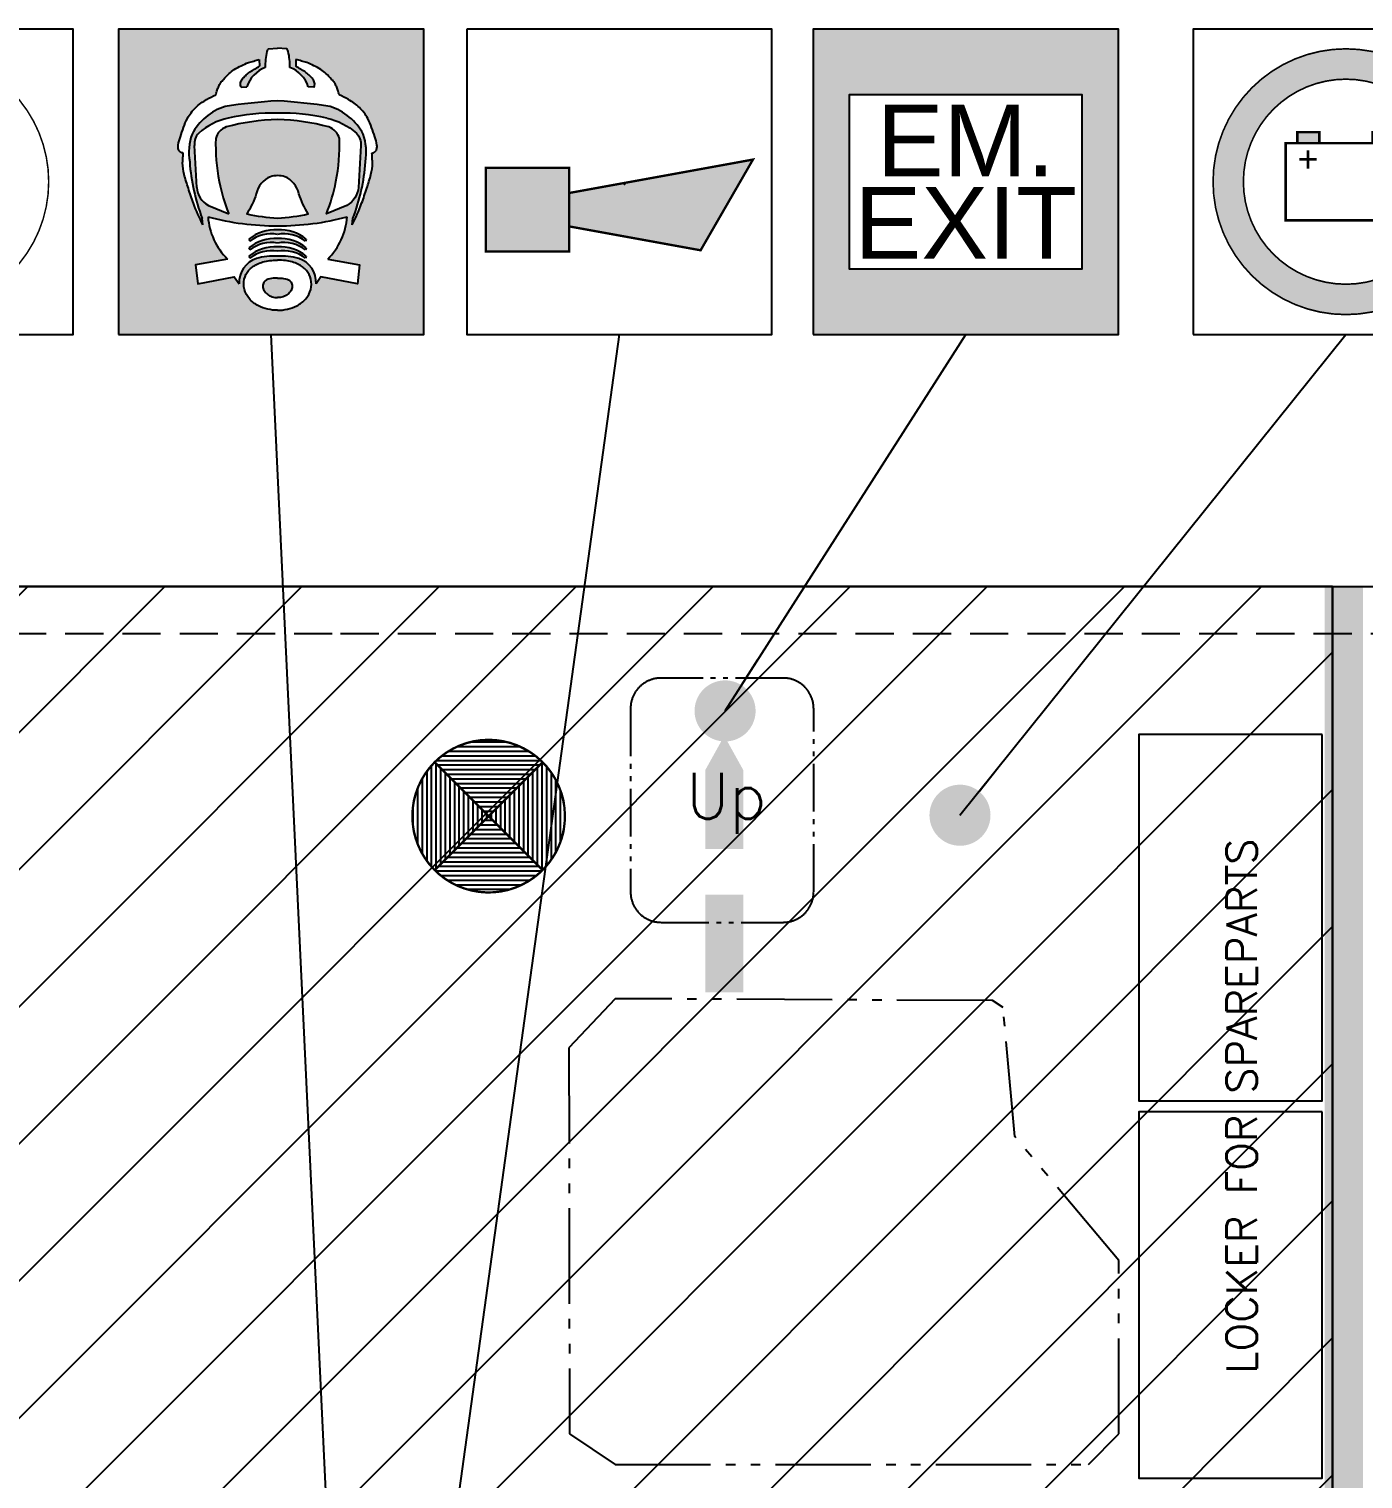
# Model space of a CAD drawing. Header units: millimetres. Extents: x 1084702 to 1166801, y 36632 to 124519.
# Drawn here: x 1105122 to 1109492, y 49710 to 54457 of the extents above; entities that cross this region are included whole.
import ezdxf
from ezdxf.enums import TextEntityAlignment as Align

# ---------------------------------------------------------------- set-up
doc = ezdxf.new("R2010")
doc.units = ezdxf.units.MM
doc.header["$LTSCALE"] = 250
doc.linetypes.add('DASHED', pattern=[0.75, 0.5, -0.25])
doc.linetypes.add('PHANTOM', pattern=[2.1, 1.25, -0.2, 0.125, -0.2, 0.125, -0.2])
doc.layers.get('0').update_dxf_attribs({"color": 255})
for name, color, linetype in [('%posline', 240, 'Continuous'), ('%symbol', 1, 'Continuous'), ('SAFECO1', 10, 'Continuous'), ('SAFECO2', 50, 'Continuous'), ('SAFECO3', 80, 'Continuous'), ('SAFECO7', 255, 'Continuous'), ('SAFETX1', 1, 'Continuous')]:
    doc.layers.add(name, color=color, linetype=linetype)
doc.styles.add('18', font='romans', dxfattribs={"height": 180})
doc.styles.add('ROMANS', font='ROMANS.shx', dxfattribs={"height": 100})
doc.styles.add('style1', font='arial.ttf')
doc.styles.add('SYMBOL TXT', font='arial.ttf')
doc.dimstyles.new('dott', dxfattribs={"dimscale": 100, "dimtxt": 150, "dimasz": 0.01, "dimexe": 0.5, "dimexo": 1, "dimgap": 1, "dimtad": 1, "dimdsep": 46, "dimtxsty": 'ROMANS', "dimcen": 1.5, "dimclrd": 1, "dimclre": 1, "dimclrt": 2, "dimazin": 2, "dimtfac": 1, "dimtmove": 2, "dimatfit": 3, "dimldrblk": 'DOT', "dimfxl": 1, "dimtvp": 100, "dimtolj": 1, "dimarcsym": 0})
pattern_1 = [(90, (-22923.3923578828, -82019.80435100227), (-18.09580407102386, 1.108011832145033e-15), [])]

# ---------------------------------------------------------------- blocks, each defined once
blk = doc.blocks.new('S.2.27_SYMB')
at = {"layer": 'SAFECO1'}
h = blk.add_hatch(color=256, dxfattribs=at)
h.dxf.hatch_style = 1
h.paths.add_polyline_path([(525.2601038526773, 686.9871417035029), (-196.9725389446685, 555.6721157403517), (-196.9725389446685, 424.3570897772006), (319.4230898909082, 330.4669754434581)])
h = blk.add_hatch(color=256, dxfattribs=at)
h.dxf.hatch_style = 1
h.paths.add_polyline_path([(-525.2601038525754, 325.87082030483), (-525.2601038525754, 654.1583852127224), (-196.9725389446685, 654.1583852127224), (-196.9725389446685, 325.87082030483)])
at = {"layer": 'SAFECO7'}
blk.add_lwpolyline([(-600.0000000000073, 1200.000000000015), (-600.0000000000073, 1.455191522836685e-11), (599.9999999999927, 1.455191522836685e-11), (599.9999999999927, 1200.000000000015)], close=True, dxfattribs=at)
at = {"layer": 'SAFECO7', "const_width": 9.141742424051298}
blk.add_lwpolyline([(-196.9725389446685, 555.6721157403517), (525.2601038526773, 686.9871417035029), (319.4230898909082, 330.4669754434581), (-196.9725389446685, 424.3570897772006)], dxfattribs=at)
blk.add_lwpolyline([(-525.2601038525754, 325.87082030483), (-525.2601038525754, 654.1583852127224), (-196.9725389446685, 654.1583852127224), (-196.9725389446685, 325.87082030483)], close=True, dxfattribs=at)
at = {"layer": 'SAFECO7'}
blk.add_point((20.13926648612687, 590.9166318389325), dxfattribs=at)
at = {"layer": 'SAFECO7', "style": 'ROMANS'}
blk.add_attdef('TYPE', (-545.7318388355852, 887.7457090240641), '', height=179.9999999999999, dxfattribs=at)
blk = doc.blocks.new('S.3.1_SYMB')
at = {"layer": 'SAFECO3'}
h = blk.add_hatch(color=256, dxfattribs=at)
h.dxf.hatch_style = 1
h.paths.add_polyline_path([(-600.0000000000036, 0), (599.9999999999964, 0), (599.9999999999964, 1200), (-600.0000000000036, 1200)])
h.paths.add_polyline_path([(-35.23423202276535, 258.2200529221154), (458.0450162953457, 258.2200529221154), (458.0450162953457, 617.6092195538804), (458.0450162953457, 941.7641541629418), (369.9594362385651, 941.7641541629418), (-3.274180926382542e-11, 941.7641541629418), (-369.9594362385869, 941.7641541629418), (-458.0450162954548, 941.7641541629418), (-458.0450162954548, 617.6092195538804), (-458.0450162954548, 258.2200529221154)], flags=16)
at = {"layer": 'SAFECO7'}
for p, q in [((599.9999999999964, 1200), (-600.0000000000036, 1200)), ((-600.0000000000036, 1200), (-600.0000000000036, 0)), ((599.9999999999964, 0), (599.9999999999964, 1200)), ((-369.9594362385869, 941.7641541629418), (-458.0450162954548, 941.7641541629418)), ((-458.0450162954548, 941.7641541629418), (-458.0450162954548, 617.6092195538804)), ((-3.274180926382542e-11, 941.7641541629418), (-369.9594362385869, 941.7641541629418)), ((369.9594362385651, 941.7641541629418), (-3.274180926382542e-11, 941.7641541629418)), ((458.0450162953457, 941.7641541629418), (369.9594362385651, 941.7641541629418)), ((458.0450162953457, 617.6092195538804), (458.0450162953457, 941.7641541629418)), ((-458.0450162954548, 617.6092195538804), (-458.0450162954548, 258.2200529221154)), ((458.0450162953457, 258.2200529221154), (458.0450162953457, 617.6092195538804)), ((-458.0450162954548, 258.2200529221154), (-35.23423202276535, 258.2200529221154)), ((-35.23423202276535, 258.2200529221154), (458.0450162953457, 258.2200529221154)), ((-600.0000000000036, 0), (599.9999999999964, 0)), ((-600.0000000000036, 0), (-600.0000000000036, 0))]:
    blk.add_line(p, q, dxfattribs=at)
for points in [[(-600.0000000000036, 0), (599.9999999999964, 0), (599.9999999999964, 1200), (-600.0000000000036, 1200)], [(-35.23423202276535, 258.2200529221154), (458.0450162953457, 258.2200529221154), (458.0450162953457, 617.6092195538804), (458.0450162953457, 941.7641541629418), (369.9594362385651, 941.7641541629418), (-3.274180926382542e-11, 941.7641541629418), (-369.9594362385869, 941.7641541629418), (-458.0450162954548, 941.7641541629418), (-458.0450162954548, 617.6092195538804), (-458.0450162954548, 258.2200529221154)]]:
    blk.add_lwpolyline(points, close=True, dxfattribs=at)
at = {"layer": 'SAFECO7', "style": 'style1'}
for s, p in [('EM.', (-3.637978807091713e-12, 762.0774673045089)), ('EXIT', (-3.637978807091713e-12, 437.9225326954474))]:
    blk.add_text(s, height=281.8738561817858, dxfattribs=at).set_placement(p, align=Align.MIDDLE)
blk = doc.blocks.new('A.2.42_SYMB')
at = {"layer": 'SAFECO1'}
h = blk.add_hatch(color=256, dxfattribs=at)
h.dxf.hatch_style = 1
edge = h.paths.add_edge_path()
edge.add_line((70.86721495629172, 499.5468185018253), (70.86721495629172, 990.9031812319299))
edge.add_line((70.86721495629172, 990.9031812319299), (-70.86721495623351, 990.9031812319299))
edge.add_line((-70.86721495623351, 990.9031812319299), (-70.86721495623351, 499.5468185018399))
edge.add_arc((0, 328.6185705125536), 185.0368290809765, 112.5190000806312, 270)
edge.add_arc((0, 328.6185705125681), 185.0368290809865, 270, 427.4809999193578)
at = {"layer": 'SAFECO7', "lineweight": -3}
blk.add_lwpolyline([(-600, 0), (600, 0), (600, 1200), (-600, 1200)], close=True, dxfattribs=at)
at = {"layer": 'SAFECO7', "const_width": 5.999999999999997}
blk.add_lwpolyline([(0, 1104, 0.9999999999999999), (0, 96, 0.9999999999999999), (0, 1104)], format="xyb", dxfattribs=at)
blk.add_lwpolyline([(70.86721495629172, 499.5468185018253), (70.86721495629172, 990.9031812319299), (-70.86721495623351, 990.9031812319299), (-70.86721495623351, 499.5468185018399, 0.8205400601405357), (0, 143.5817414315825, 0.8205400601405262)], format="xyb", close=True, dxfattribs=at)
blk = doc.blocks.new('A.3.2_SYMB')
at = {"layer": 'SAFECO3'}
blk.add_lwpolyline([(0, 0, 0, 359.9999999999998, 0), (-324, 0, 149.9999999999999, 149.9999999999999, 0), (-444, 0, 149.9999999999999, 149.9999999999999, 0)], format="xyseb", dxfattribs=at)
at = {"layer": 'SAFECO3', "const_width": 149.9999999999999}
blk.add_lwpolyline([(-624, 0), (-1008, 0)], dxfattribs=at)
blk = doc.blocks.new('_Dot')
at = {"color": 0, "linetype": 'ByBlock', "lineweight": -2}
blk.add_line((-0.5, 0), (-1, 0), dxfattribs=at)
at = {"color": 0, "linetype": 'ByBlock', "const_width": 0.5}
blk.add_lwpolyline([(-0.25, 0, 1), (0.25, 0, 1)], format="xyb", close=True, dxfattribs=at)
blk = doc.blocks.new('BL_1-deck_B4_2')
blk.add_line((91629.59218604572, 20883.83079411803), (91629.59218604572, 11283.83079411807))
at = {"flags": 128}
for points in [[(73629.59218604572, 20883.83079411806), (88379.59218604572, 20883.83079411806)], [(88379.59218604572, 20883.83079411806), (93379.59218604572, 20883.83079411806)]]:
    blk.add_lwpolyline(points, dxfattribs=at)
at = {"linetype": 'DASHED', "flags": 128}
for points in [[(82062.99120683514, 19608.83079411807, -0.01676020853596753), (82375.86025204568, 19810.22264011807, -0.011782), (82629.59218604572, 19953.76634111807, -0.005104), (82756.16542804579, 20019.83445611806, -0.003045), (82883.79726404569, 20083.83079411807, -0.005215999999999999), (83005.4769520458, 20142.34764011807, -0.016582), (83129.59218604572, 20195.50462211807, -0.014989), (83259.6244130457, 20241.72337211807, 0.004546), (83390.59218604572, 20285.21800111807, 0.004963), (83509.89394404565, 20327.37327411806, -0.009734), (83629.59218604572, 20368.38792311807, -0.023245), (83877.78261604568, 20435.51975911807, -0.007161), (84129.59218604572, 20487.44602811807, -0.003831), (84379.14492004563, 20533.21165311807, -0.006534999999999999), (84629.59218604572, 20573.79856711806, -0.006518), (84879.26601404569, 20607.59593111806, -0.003915999999999999), (85129.59218604572, 20636.17698511807, -0.003954999999999999), (85379.36269404565, 20660.71848911807, -0.002050748025428538), (85457.76071320858, 20667.47149091204, -0.01571008586088074), (87442.32281296316, 20729.84216638552), (88379.59218604572, 20729.84216638552)], [(88379.59218604572, 20729.84216638552), (92510.26699338143, 20729.84216638552, -0.008135280210174562), (93379.59218604572, 20712.53395907204)]]:
    blk.add_lwpolyline(points, format="xyb", dxfattribs=at)
at = {"linetype": 'PHANTOM', "ltscale": 0.5}
blk.add_lwpolyline([(89929.59218604572, 20483.83079411805, 0.414213562373061), (89829.59218604572, 20583.83079411805), (89429.59218604572, 20583.83079411811, 0.4142135623731329), (89329.59218604572, 20483.83079411811), (89329.59218604572, 19883.83079411805, 0.414213562373095), (89429.59218604572, 19783.83079411805), (89829.59218604572, 19783.83079411805, 0.4142135623730961), (89929.59218604572, 19883.83079411805)], format="xyb", close=True, dxfattribs=at)
for points in [[(91595.09434947942, 20399.2520759246), (90995.09434947942, 20399.2520759246), (90995.09434947942, 19199.2520759246), (91595.09434947942, 19199.2520759246), (91595.09434947942, 20399.2520759246)], [(91595.09434947942, 19163.53334384749), (90995.09434947942, 19163.53334384749), (90995.09434947942, 17963.53334384749), (91595.09434947942, 17963.53334384749), (91595.09434947942, 19163.53334384749)]]:
    blk.add_lwpolyline(points)
at = {"linetype": 'PHANTOM'}
blk.add_lwpolyline([(89127.8998156545, 19372.60718272875), (89129.59218604595, 18108.83079411808), (89279.59218604595, 18008.83079411807), (90829.59218604572, 18008.83079411807), (90929.59218604572, 18108.83079411808), (90929.59218604572, 18676.29325294334), (90588.31335109856, 19082.42098981312), (90550.30286416446, 19504.58411215294), (90514.97487883258, 19527.40452539516), (89279.59218604572, 19533.87343403425), (89127.8998156545, 19372.60718272875), (89127.8998156545, 19372.60718272875)], dxfattribs=at)
at = {"style": '18'}
blk.add_text('Up', height=150, dxfattribs=at).set_placement((89512.11004027992, 20123.16590178284))
blk.add_text('LOCKER FOR SPAREPARTS', height=100, rotation=90, dxfattribs=at).set_placement((91381.6720007459, 18305.62898249453))
blk = doc.blocks.new('A.4.27_SYMB')
at = {"layer": 'SAFECO3'}
h = blk.add_hatch(color=256, dxfattribs=at)
h.paths.add_polyline_path([(600, 1199.923782141865), (-599.9237821418428, 1199.923782141865), (-599.9237821418428, 0), (600, 0)])
edge = h.paths.add_edge_path(flags=16)
edge.add_spline(control_points=[(396.4788447608007, 712.5212445846555), (395.6218704197381, 716.0873949708184), (398.5874364931005, 687.1135634390812), (399.430649570204, 673.0086505414802), (393.2794672518939, 623.1584976994345), (374.0424852618817, 569.6972268895042), (361.7470846886354, 522.2229178167618), (306.2017112145695, 402.0663838199689), (319.288701119498, 430.0661814423511)], knot_values=[0, 0, 0, 0, 0.09169185350249395, 0.3252963663061371, 0.700454044456145, 1.176745007976765, 1.696057873050426, 2.468739070111357, 2.468739070111357, 2.468739070111357, 2.468739070111357], degree=3, periodic=0)
edge.add_line((319.288701119498, 430.066181442322), (321.745230337001, 455.7422305616637))
edge.add_arc((-399.0815099232568, 731.7400107043068), 771.8587721324975, 339.0486268631494, 356.024698222737)
edge.add_arc((152.4093712834001, 714.816163662952), 221.5525710771908, 350.4948445483705, 379.0483761445089)
edge.add_arc((162.2164148926386, 680.0709529629094), 226.5083024743211, 28.20454810933867, 72.03626700691652)
edge.add_arc((-78.32367510139011, -1053.581268603273), 1973.679544188899, 80.95158466678727, 86.98603383358824)
edge.add_arc((129.2260034617939, -1053.581268603273), 1973.679544188899, 93.01396616641128, 99.04841533321313)
edge.add_arc((-111.3140865322275, 680.0709529629094), 226.5083024743211, 107.9637329930893, 151.7954518906628)
edge.add_arc((-101.5070429229891, 714.816163662952), 221.5525710771907, 160.9516238554913, 189.5051554516301)
edge.add_arc((449.9838382836679, 731.7400107043068), 771.8587721324972, 183.9753017772631, 200.9513731368506)
edge.add_line((-270.8429019765899, 455.7422305616637), (-268.386372759087, 430.066181442322))
edge.add_spline(control_points=[(-268.386372759087, 430.0661814423511), (-281.4733626640154, 458.0659790647478), (-302.6998198883448, 505.2654999897641), (-324.945622634812, 572.5247934230574), (-341.534498820758, 624.5785191862524), (-349.8168707450459, 667.9543364993151), (-345.603178928417, 695.7517693694972), (-346.4334907414523, 708.9550941985071), (-345.5765164003897, 712.5212445846555)], knot_values=[0, 0, 0, 0, 0.7726811970609303, 1.291994062134592, 1.768285025655212, 2.14344270380522, 2.377047216608863, 2.468739070111357, 2.468739070111357, 2.468739070111357, 2.468739070111357], degree=3, periodic=0)
edge.add_spline(control_points=[(-345.5765164003897, 712.5212445846555), (-347.7135864405864, 712.8069850531028), (-352.3742846360255, 713.8163797568559), (-358.880901036835, 717.6580268768448), (-362.8701266596181, 723.7454588186956), (-365.0911377071679, 730.0958105496102), (-365.8874373647777, 736.7257393965119), (-364.6997349768571, 752.5200065991376), (-351.5728525896775, 789.9866661927081), (-336.1955911953773, 843.0579163372604), (-298.6246048922767, 893.4460160498274), (-257.1975028308952, 921.3898541428352), (-229.3368712094525, 935.9917563046911), (-216.7409582303299, 941.7800677194173)], knot_values=[0, 0, 0, 0, 0.05390220294674682, 0.118321416573409, 0.1830243178721923, 0.2312236934242225, 0.2858005377254443, 0.3485672050285045, 0.6254498094509758, 1.270836010399299, 1.721751058041038, 2.161657060043679, 2.508212947321967, 2.508212947321967, 2.508212947321967, 2.508212947321967], degree=3, periodic=0)
edge.add_spline(control_points=[(-216.7409582303299, 941.7800677194173), (-215.6896440357887, 947.9818706540536), (-211.9352561689375, 959.1406937814609), (-206.2022149702025, 975.0165904022288), (-198.4114783042169, 989.6238649180304), (-184.0132346351747, 1005.952887162464), (-166.753442209636, 1023.762129107665), (-143.5233047817892, 1042.344364233868), (-117.6341332536467, 1055.739886674695), (-92.18422387621104, 1067.750246786527), (-68.02144922879961, 1073.986970694925), (-54.09531427632464, 1078.961505257132), (-46.85241616006533, 1080.739882788592)], knot_values=[0, 0, 0, 0, 0.1572569974109042, 0.2924325693689341, 0.4224683878436771, 0.567877298650241, 0.8344425573078238, 1.042692788599401, 1.307795502525936, 1.561203167663941, 1.743826569182055, 1.930277299548925, 1.930277299548925, 1.930277299548925, 1.930277299548925], degree=3, periodic=0)
edge.add_line((-46.85241616006533, 1080.739882788592), (-46.06237299163331, 1053.527284764947))
edge.add_spline(control_points=[(-46.06237299162603, 1053.527284764961), (-43.99171483481769, 1054.540782812328), (-56.84857901039504, 1047.241580248156), (-62.12431466023554, 1043.85568234176), (-75.1515091228066, 1035.892762260162), (-88.81377794593573, 1028.542104413107), (-100.3421165419713, 1016.332773323535), (-113.8864323770322, 1004.952297610187), (-119.8595553358828, 990.08340634052), (-121.7707566613899, 982.3973424700234), (-116.5520842291153, 968.6363600056357), (-117.6051710215688, 971.4213169645518)], knot_values=[0, 0, 0, 0, 0.05763464395629116, 0.1590588471685031, 0.2956034268920505, 0.387822904862339, 0.5568937717974904, 0.7046345311823187, 0.8362043241441873, 0.910845007576295, 0.9852802859034362, 0.9852802859034362, 0.9852802859034362, 0.9852802859034362], degree=3, periodic=0)
edge.add_line((-117.6051710215688, 971.4213169645518), (-95.22061458276585, 973.0599250175947))
edge.add_arc((18.76357438086416, 936.3766401602916), 119.7416332008926, 110.35547001949351, 162.1603794918855, ccw=False)
edge.add_arc((208.1233191589999, 1056.157284520668), 231.1333459244542, 166.0137345757857, 181.8636137719958, ccw=False)
edge.add_arc((2.562872036651243, 1108.065547250837), 19.13369553389818, 130.5126908860478, 168.0732374810822, ccw=False)
edge.add_line((-9.866691534378333, 1122.612170715336), (25.45116418020189, 1125.0408219368))
edge.add_line((25.45116418020189, 1125.040821936796), (60.7690198947821, 1122.612170715332))
edge.add_arc((48.3394563237598, 1108.065547250837), 19.13369553389815, 11.926762518827786, 49.48730911395711, ccw=False)
edge.add_arc((-157.2209907985962, 1056.157284520668), 231.1333459244545, -1.8636137719958015, 13.986265424206522, ccw=False)
edge.add_arc((32.13875397954689, 936.3766401602916), 119.7416332008926, 17.839620508114592, 69.64452998050638, ccw=False)
edge.add_line((146.1229429431696, 973.0599250175874), (168.5074993819726, 971.4213169645436))
edge.add_spline(control_points=[(168.5074993819726, 971.4213169645518), (169.5605861744261, 974.2062739234389), (171.7141136211576, 979.8604914505995), (171.2419349741685, 991.3566056965356), (164.6188334819235, 1004.475955515576), (151.2656711959571, 1016.508058707943), (139.8396792590138, 1028.455220680728), (125.7576482080694, 1036.045970921405), (114.5973910555113, 1043.08497101102), (104.3174806120296, 1048.922351350091), (99.03535950884543, 1052.513786717594), (96.96470135203708, 1053.527284764961)], knot_values=[0, 0, 0, 0, 0.07443527832714114, 0.1490759617592489, 0.2806457547211177, 0.4283865141059461, 0.5974573810410972, 0.6896768590113858, 0.8262214387349333, 0.9276456419471452, 0.9852802859034364, 0.9852802859034364, 0.9852802859034364, 0.9852802859034364], degree=3, periodic=0)
edge.add_line((96.96470135203708, 1053.527284764961), (97.7547445204691, 1080.739882788606))
edge.add_spline(control_points=[(97.75474452047638, 1080.739882788592), (90.51184640420979, 1082.518260320052), (125.4192643170463, 1072.392295152575), (140.6049239074127, 1068.358824194322), (169.3340483071952, 1055.548124550478), (194.2628277610129, 1042.369979492461), (217.7009472344726, 1023.796657083469), (234.9396121277969, 1005.765193229221), (249.2567883692755, 989.9682065527159), (257.3034140594755, 973.8413054067205), (262.0032064265615, 964.0634965225618), (268.6946007852821, 935.57826478481), (267.6432865907336, 941.7800677194173)], knot_values=[0, 0, 0, 0, 0.1864507303668702, 0.3690741318849846, 0.6224817970229897, 0.8875845109495242, 1.095834742241102, 1.362400000898685, 1.507808911705248, 1.637844730179991, 1.773020302138021, 1.930277299548925, 1.930277299548925, 1.930277299548925, 1.930277299548925], degree=3, periodic=0)
edge.add_spline(control_points=[(267.6432865907336, 941.7800677194173), (255.0473736116182, 947.5683791341726), (323.0626704913375, 914.5137382139073), (345.0460983625599, 895.5056357889407), (388.9412433204125, 842.208587619345), (402.2510622298942, 790.0990263716958), (415.5937976887435, 752.5142736481357), (416.8003759099811, 736.7275906547293), (415.9577530689785, 730.0909416243812), (413.9065674466474, 723.7634236589074), (409.0856453240267, 717.5647452435078), (405.6659391156718, 714.1358508973644), (394.341774720604, 712.2355041161936), (396.4788447608007, 712.5212445846555)], knot_values=[0, 0, 0, 0, 0.346555887278288, 0.7864618892809281, 1.237376936922667, 1.882763137870991, 2.159645742293462, 2.222412409596522, 2.276989253897744, 2.325188629449774, 2.389891530748558, 2.45431074437522, 2.508212947321967, 2.508212947321967, 2.508212947321967, 2.508212947321967], degree=3, periodic=0)
h.paths.add_polyline_path([(222.523043416033, 295.9929296741757), (348.139907196186, 273.1987212221138), (339.1568237625906, 198.437228802286), (196.1004885608127, 226.4983917105565), (176.6127570728931, 198.437228802286, 0.3396086339945922), (108.3822477353096, 298.6417347536917, 0.08792419960304189), (25.45116418020189, 306.9364905998373, 0.08792419960303963), (-57.4799193748986, 298.6417347536917, 0.3396086339946028), (-125.7104287124821, 198.437228802286), (-145.1981602004016, 226.4983917105565), (-288.2544954021796, 198.437228802286), (-297.2375788357822, 273.1987212221138), (-171.620715055622, 295.9929296741757, -0.181760636072163), (-248.0519188246471, 462.2496395336202, 0.06805162146932468), (25.45116418020189, 426.8443038960104, 0.06805162146932699), (298.9542471850582, 462.2496395336202, -0.1817606360721626)], flags=16)
h.paths.add_polyline_path([(297.5478835586619, 507.1392816512671), (217.6374201701619, 474.3861537038902, 0.04489463799106617), (254.7871710081163, 600.5403094433277, 0.05790582333726713), (268.4908050235099, 769.4929935420805, 0.2554085390190616), (227.0710920663478, 815.0765682503989, 0.06172210097466314), (25.45116418020916, 844.2243668475276, 0.06172210097466291), (-176.1687637059367, 815.0765682503989, 0.2554085390191062), (-217.5884766630988, 769.4929935420805, 0.05790582333726806), (-203.8848426477125, 600.5403094433568, 0.04489463799107755), (-166.7350918097436, 474.3861537038756), (-246.6455551981562, 507.1392816512525, -0.2663847685008831), (-292.0684638161256, 577.0216877224593), (-301.2755772521923, 742.1917546877376, -0.2243169068296864), (-284.3719154755381, 791.0115637979907, -0.1259511466294307), (-168.7823674644314, 849.9156136981765, -0.0583752380645097), (25.45116418020916, 869.3887048048637, -0.05837523806494151), (219.6846958262613, 849.9156136978854, -0.1259511466278901), (335.2742438358691, 791.0115637980925, -0.2243169068296793), (352.1779056126106, 742.1917546878831), (342.9707921765366, 577.0216877224593, -0.266384768500539)], flags=16)
h.paths.add_polyline_path([(146.1229429431623, 473.5770774221019, -0.04419190788876496), (25.45116418021644, 457.3373011821823, -0.04419190788866852), (-95.2206145827513, 473.5770774221019, 0.06201129674751202), (-58.27256527265854, 552.8315481590835, -0.2380137568668229), (-2.844085592791089, 619.7643244395003, -0.07594360390294659), (25.45116418020189, 623.9486271463829, -0.0759436039029412), (53.74641395319486, 619.7643244395003, -0.2380137568668407), (109.1748936330696, 552.8315481590689, 0.06201129674750821)], flags=16)
h.paths.add_polyline_path([(137.9938954682002, 373.9817292958323), (134.7404691461779, 365.8678587929899, 0.2174971562332201), (25.45116418020189, 393.1389785328356, 0.2174971562332194), (-83.83814078576688, 365.8678587929899), (-87.09156710778188, 373.9817292958323, -0.1909781965899698), (25.45116418020189, 410.9628942449344, -0.1909781965899718)], flags=0)
h.paths.add_polyline_path([(137.9938954682002, 339.848026197229), (134.7404691461779, 331.7341556943866, 0.21749715623322), (25.45116418020189, 359.0052754342469, 0.2174971562332197), (-83.83814078576688, 331.7341556943866), (-87.09156710778188, 339.8480261972145, -0.1909781965899688), (25.45116418020189, 376.8291911463311, -0.1909781965899728)], flags=0)
h.paths.add_polyline_path([(137.9938954682002, 307.3062166384916), (134.7404691461779, 299.1923461356491, 0.2174971562332192), (25.45116418020189, 326.4634658754803, 0.2174971562332205), (-83.83814078576688, 299.1923461356491), (-87.09156710778188, 307.3062166384625, -0.1909781965899683), (25.45116418020189, 344.2873815875937, -0.1909781965899733)], flags=0)
edge = h.paths.add_edge_path(flags=16)
edge.add_spline(control_points=[(25.45116418020189, 291.8964095415868), (15.21091822280869, 291.8964095415868), (63.48075847846485, 290.8368560981762), (80.27958916287753, 285.6826134640869), (112.3740945847603, 275.02566802004), (140.7852127263395, 254.1505489681003), (159.2844545279077, 216.7727676907962), (159.6257464756345, 175.3135566519341), (135.3036098146404, 137.1965094350744), (107.0016001542754, 103.6247732133343), (-0.4337747509780456, 94.82453030576289), (25.45116418020189, 94.82453030576289)], knot_values=[0, 0, 0, 0, 0.2560061489349729, 0.4834435813095263, 0.6861307676501414, 1.035897057369184, 1.355303613462704, 1.689385099453601, 2.031909381931035, 2.406534795056718, 3.053658268336293, 3.053658268336293, 3.053658268336293, 3.053658268336293], degree=3, periodic=0)
edge.add_spline(control_points=[(25.45116418020189, 94.82453030576289), (-0.4337747509780456, 94.82453030576289), (-42.44225719589303, 103.6247732133343), (-86.92653486637573, 137.1965094350744), (-108.107473961798, 175.3135566519341), (-108.4729051880131, 216.7727676907962), (-90.09111177032901, 254.1505489681003), (-60.61159469656559, 275.02566802004), (-31.22556888915278, 285.6826134640869), (-4.149370667604671, 290.8368560981762), (15.21091822280869, 291.8964095415868), (25.45116418020189, 291.8964095415868)], knot_values=[0, 0, 0, 0, 0.6471234732795754, 1.021748886405258, 1.364273168882693, 1.698354654873589, 2.01776121096711, 2.367527500686152, 2.570214687026767, 2.79765211940132, 3.053658268336293, 3.053658268336293, 3.053658268336293, 3.053658268336293], degree=3, periodic=0)
edge = h.paths.add_edge_path(flags=0)
edge.add_spline(control_points=[(25.45116418020189, 221.2314372543769), (33.43662098740606, 221.2314372543769), (49.95304822896287, 220.4143575118651), (72.7051886841291, 214.9114455994713), (84.00342218547303, 197.42159550004), (83.18259852554911, 179.621665564162), (73.50152565923054, 163.0674875926488), (57.12150697165634, 150.8975041861413), (40.13619408632803, 145.2969068899256), (29.19901701076742, 144.4216847682255), (25.45116418020189, 144.4216847682255)], knot_values=[0, 0, 0, 0, 0.1996364201799756, 0.4208184230335822, 0.5431838365854796, 0.6885227883972977, 0.8421130684363621, 1.008477516354362, 1.187910482030278, 1.281606802794325, 1.281606802794325, 1.281606802794325, 1.281606802794325], degree=3, periodic=0)
edge.add_spline(control_points=[(25.45116418020189, 144.4216847682255), (29.19901701076742, 144.4216847682255), (3.919608069365495, 145.2969068899256), (-4.087607239540375, 150.8975041861413), (-23.13076213308523, 163.0674875926488), (-32.06748969830369, 179.621665564162), (-33.42077215406607, 197.42159550004), (-20.57985389132955, 214.9114455994713), (-7.469684202114877, 220.4143575118651), (33.43662098740606, 221.2314372543769), (25.45116418020189, 221.2314372543769)], knot_values=[0, 0, 0, 0, 0.09369632076404666, 0.2731292864399634, 0.4394937343579628, 0.5930840143970273, 0.7384229662088454, 0.8607883797607428, 1.081970382614349, 1.281606802794325, 1.281606802794325, 1.281606802794325, 1.281606802794325], degree=3, periodic=0)
at = {"layer": 'SAFECO7'}
for p, q in [((-9.866691534378333, 1122.612170715336), (25.45116418020189, 1125.040821936796)), ((60.76901989478938, 1122.612170715336), (25.45116418020189, 1125.040821936796)), ((-46.85241616006533, 1080.739882788592), (-46.06237299162603, 1053.527284764961)), ((97.75474452047638, 1080.739882788592), (96.96470135203708, 1053.527284764961)), ((-117.6051710215688, 971.4213169645518), (-95.2206145827513, 973.0599250175874)), ((168.5074993819726, 971.4213169645518), (146.1229429431623, 973.0599250175874)), ((-292.0876678119457, 577.3799714962079), (-301.2755772521996, 742.1917546878831)), ((-246.6455551982508, 507.1392816512671), (-166.7350918097509, 474.3861537038756)), ((-268.386372759087, 430.0661814423802), (-270.8425165670997, 455.7382021980447)), ((319.288701119498, 430.0661814423802), (321.7448449275107, 455.7382021980447)), ((-87.09156710778916, 373.9817292958323), (-83.83814078577416, 365.8678587929899)), ((137.9938954682002, 373.9817292958323), (134.7404691461852, 365.8678587929899)), ((-87.09156710778916, 339.848026197229), (-83.83814078577416, 331.7341556943866)), ((-87.09156710778916, 307.3062166384916), (-83.83814078577416, 299.1923461356491)), ((137.9938954682002, 339.848026197229), (134.7404691461852, 331.7341556943866)), ((137.9938954682002, 307.3062166384916), (134.7404691461852, 299.1923461356491))]:
    blk.add_line(p, q, dxfattribs=at)
at = {"layer": 'SAFECO7', "lineweight": -3}
blk.add_lwpolyline([(-600, 0), (600, 0), (600, 1200), (-600, 1200)], close=True, dxfattribs=at)
at = {"layer": 'SAFECO7'}
blk.add_lwpolyline([(219.684740181292, 849.9156037460343, -0.1259511024952429), (335.2742438358691, 791.0115637980925, -0.2243169068296782), (352.1779056126106, 742.1917546878831), (342.989996172364, 577.3799714962079, -0.267531843341926), (297.5478835586619, 507.1392816512671), (217.6374201701619, 474.3861537038902, 0.04489463799106619), (254.7871710081163, 600.5403094433277, 0.05789552808056216), (268.4918514753517, 769.4628744276997)], format="xyb", dxfattribs=at)
blk.add_lwpolyline([(25.45116418021644, 457.3373011821823, 0.04419190788876481), (146.1229429431623, 473.5770774221019, -0.06201129674751166), (109.1748936330696, 552.8315481590835, 0.2380137568668242), (53.74641395319486, 619.7643244395003, 0.07594360390294286), (25.45116418020189, 623.9486271463829, 0.07594360390294481), (-2.844085592791089, 619.7643244395003, 0.2380137568668259), (-58.27256527265854, 552.8315481590835, -0.06201129674751178), (-95.2206145827513, 473.5770774221019, 0.04419190788866851)], format="xyb", close=True, dxfattribs=at)
for points in [[(-171.6207150556147, 295.9929296742048), (-297.2375788357822, 273.1987212221138), (-288.2544954021796, 198.437228802286), (-145.1981602004016, 226.4983917105565), (-125.7104287124821, 198.437228802286)], [(222.5230434160258, 295.9929296742048), (348.139907196186, 273.1987212221138), (339.1568237625906, 198.437228802286), (196.1004885608127, 226.4983917105565), (176.6127570728931, 198.437228802286)]]:
    blk.add_lwpolyline(points, dxfattribs=at)
for centre, radius, start, end in [((208.1233191589999, 1056.157284520697), 231.1333459244548, 166.0137345756002, 181.8636137717396), ((2.562872036651243, 1108.065547250837), 19.13369553389809, 130.5126908857303, 168.073237481056), ((48.33945632375253, 1108.065547250837), 19.13369553389809, 11.92676251894398, 49.48730911426972), ((-157.2209907985962, 1056.157284520697), 231.1333459244548, 358.1363862282604, 13.98626542439981), ((18.76357438086416, 936.3766401602916), 119.7416332008925, 110.355470019849, 162.1603794924203), ((32.13875397954689, 936.3766401602916), 119.7416332008925, 17.83962050757972, 69.644529980151), ((129.2260034618012, -1053.581268603273), 1973.679544188899, 93.01396616632657, 99.04841533326012), ((-78.32367510139011, -1053.581268603273), 1973.679544188899, 80.95158466673988, 86.98603383367346), ((-111.3140865322275, 680.0709529629094), 226.5083024743211, 107.963732993039, 151.7954518900965), ((11.44640745868674, 30.65490548867092), 838.8507133729165, 89.0433926790172, 102.406846118377), ((39.45592090172431, 30.65490548867092), 838.8507133729165, 77.59315388162298, 90.9566073209828), ((162.2164148926386, 680.0709529629094), 226.5083024743211, 28.20454810990354, 72.03626700696098), ((-111.5134525211906, 594.6699494207278), 261.591432870432, 102.6459132415449, 131.3605766023775), ((-155.170933200643, 754.386910138317), 64.2194946078662, 109.084952982019, 166.3691721901694), ((42.25205667162663, 16.11759253867785), 828.2771876882291, 91.16227546699648, 105.2900167792951), ((8.650271688784414, 16.11759253867785), 828.2771876882291, 74.7099832207049, 88.83772453300352), ((206.0732615610468, 754.386910138317), 64.2194946078662, 13.63082780983064, 70.91504701798107), ((-101.5070429229891, 714.816163662952), 221.5525710771906, 160.9516238554986, 189.5051554513593), ((-241.1521058215003, 748.7105623481766), 60.47583542366871, 135.615543822123, 186.1880462063357), ((516.246231653211, 743.9817252415378), 734.2780154273887, 178.0113043553315, 191.2651866874726), ((152.4093712834001, 714.816163662952), 221.5525710771906, 350.4948445486407, 19.04837614450136), ((449.9838382836679, 731.7400107043068), 771.8587721324972, 183.9753029853444, 200.9571597083076), ((-399.0815099232568, 731.7400107043068), 771.8587721324972, 339.0428402916924, 356.0246970146556), ((-208.4268258306402, 581.6845326984912), 83.77150904791503, 182.9454149192321, 242.8561635391252), ((515.775363193432, 743.9181453151541), 733.8037991797161, 191.2675001591324, 201.5496889722208), ((11.28430389831919, 480.7744163369207), 259.9970072362879, 184.0914785982598, 225.2924032978297), ((18.16521051579912, 1444.657174853419), 1017.838948659063, 254.8388658579078, 270.4065062217888), ((32.73711784461193, 1444.657174853419), 1017.838948659063, 269.5934937782112, 285.1611341420922), ((39.61802446209185, 480.7744163369207), 259.9970072362879, 314.7075967021702, 355.9085214017402), ((15.8243418686252, 250.5215562024096), 160.7298934880999, 86.5667737670459, 129.8144524213413), ((35.07798649178585, 250.5215562024096), 160.7298934880999, 50.18554757865871, 93.43322623295411), ((15.8243418686252, 216.3878531038208), 160.7298934880999, 86.5667737670459, 129.8144524213413), ((15.8243418686252, 183.8460435450543), 160.7298934880999, 86.5667737670459, 129.8144524213413), ((0.6701884422654985, 259.8244136814756), 135.5981930559161, 79.46984485045711, 128.55210397709), ((0.6701884422654985, 225.6907105828868), 135.5981930559161, 79.46984485045711, 128.55210397709), ((50.23213991814555, 259.8244136814756), 135.5981930559161, 51.44789602291, 100.5301551495429), ((50.23213991814555, 225.6907105828868), 135.5981930559161, 51.44789602291, 100.5301551495429), ((35.07798649178585, 216.3878531038208), 160.7298934880999, 50.18554757865871, 93.43322623295411), ((35.07798649178585, 183.8460435450543), 160.7298934880999, 50.18554757865871, 93.43322623295411), ((-26.3380602992911, 204.1050916634267), 99.53387500474135, 108.2326970086154, 183.2644200933638), ((0.6701884422654985, 193.1489010241203), 135.5981930559161, 79.46984485045711, 128.55210397709), ((7.388257586266263, 68.80924276645237), 238.8113371582782, 85.6621923219251, 105.7612478605623), ((50.23213991814555, 193.1489010241203), 135.5981930559161, 51.44789602291, 100.5301551495429), ((43.51407077414478, 68.80924276645237), 238.8113371582782, 74.23875213943771, 94.3378076780749), ((77.24038865970215, 204.1050916634267), 99.53387500474135, 356.7355799066362, 71.76730299138457)]:
    blk.add_arc(centre, radius, start, end, dxfattribs=at)
for points, start_tangent, end_tangent in [([(-216.7409582303299, 941.7800677194173), (-211.5898732831483, 959.934265978969), (-205.760230226304, 975.0715817743621), (-198.2371212101934, 988.7426078359276), (-187.1668364393918, 1002.230336125678), (-164.5967889829626, 1024.897808247362), (-144.9209323251125, 1040.304370225116), (-117.1259624898958, 1055.778985453595), (-89.24395781705971, 1067.915550858757), (-68.26798886073811, 1074.261222139656), (-46.85241616005806, 1080.739882788592)], (0.1671331342719714, 0.9859343362660756), (0.971154430718826, 0.2384514032149803)), ([(-117.6051710215615, 971.4213169645518), (-120.2093873915728, 979.9654875268025), (-119.9753005268503, 988.9193101023266), (-113.3330857404289, 1003.242500137378), (-101.1257905266903, 1016.099230830994), (-85.97418342632591, 1029.591902847373), (-76.48364979102189, 1035.283439880863), (-62.43151075155765, 1043.710602442632), (-51.9936961682979, 1049.970230249921), (-46.06237299162603, 1053.527284764961)], (-0.3536920987332887, 0.9353619081904293), (0.8981829394042778, 0.4396218913601679)), ([(168.5074993819726, 971.4213169645518), (171.1117157519839, 979.9654875268025), (170.8776288872687, 988.9193101023266), (164.2354141008473, 1003.242500137378), (152.0281188871086, 1016.099230830994), (136.8765117867442, 1029.591902847373), (127.3859781514475, 1035.283439880863), (113.333839111976, 1043.710602442632), (102.8960245287235, 1049.970230249921), (96.96470135204436, 1053.527284764961)], (0.3536920987332887, 0.9353619081904293), (-0.8981829394042778, 0.4396218913601679)), ([(267.6432865907336, 941.7800677194173), (262.4922016435667, 959.934265978969), (256.6625585867223, 975.0715817743621), (249.1394495706118, 988.7426078359276), (238.0691647998101, 1002.230336125678), (215.4991173433882, 1024.897808247362), (195.8232606855236, 1040.304370225116), (168.0282908503214, 1055.778985453595), (140.146286177478, 1067.915550858757), (119.1703172211564, 1074.261222139656), (97.75474452048365, 1080.739882788592)], (-0.1671331342719714, 0.9859343362660756), (-0.971154430718826, 0.2384514032149804)), ([(-345.5765164003897, 712.5212445846555), (-351.865734728206, 714.0325938404567), (-358.4512939599517, 718.0808076217363), (-362.8989443896353, 724.4450442562957), (-364.8155305945183, 729.9021942900727), (-365.6494650500827, 736.398104786058), (-365.2251826077845, 743.9181453151832), (-356.6605386954252, 776.0212314308592), (-328.9803990385408, 848.3520414993982), (-296.2959592408079, 891.475103424993), (-253.5934502453092, 922.5096762446774), (-216.7409582303299, 941.7800677194173)], (-0.9911793597330701, 0.1325272682852142), (0.908649473397019, 0.4175597376368079)), ([(396.478844760808, 712.5212445846555), (402.7680630886316, 714.0325938404567), (409.3536223203701, 718.0808076217363), (413.8012727500536, 724.4450442562957), (415.7178589549294, 729.9021942900727), (416.551793410501, 736.398104786058), (416.1275109682101, 743.9181453151832), (407.5628670558435, 776.0212314308592), (379.8827273989591, 848.3520414993982), (347.1982876012262, 891.475103424993), (304.4957786057275, 922.5096762446774), (267.6432865907336, 941.7800677194173)], (0.9911793597330701, 0.1325272682852142), (-0.908649473397019, 0.4175597376368079)), ([(-268.386372759087, 430.0661814423511), (-305.0839248596239, 515.2167035477614), (-325.3572432461515, 574.1443611286086), (-341.5677788420653, 628.9522338797542), (-347.7418198990345, 673.5457816088456), (-346.1868542699449, 701.5351629325451), (-345.5765164003897, 712.5212445846555)], (-0.4234278624453152, 0.9059298236094181), (0.2336560742111573, 0.9723193091696936)), ([(319.2887011195053, 430.0661814423511), (355.9862532200495, 515.2167035477614), (376.2595716065698, 574.1443611286086), (392.4701072024836, 628.9522338797542), (398.6441482594528, 673.5457816088456), (397.0891826303632, 701.5351629325451), (396.478844760808, 712.5212445846555)], (0.4234278624453152, 0.9059298236094181), (-0.2336560742111573, 0.9723193091696936)), ([(25.45116418020916, 94.82453030576289), (-50.15889312422223, 112.5273494501889), (-85.53527055498853, 140.2666429194651), (-104.8474368943571, 176.550106951021), (-105.2863497656945, 216.6374825342209), (-88.28579121542134, 250.9897299318254), (-54.7821087024422, 276.2711113215482), (-31.98790025035123, 284.7567601676274), (-5.214215098058048, 290.0529754819145), (25.45116418020916, 291.8964095415868)], (-1, 0), (1, 0)), ([(25.45116418020916, 94.82453030576289), (101.0612214846406, 112.5273494501889), (136.4375989154069, 140.2666429194651), (155.7497652547754, 176.550106951021), (156.1886781261128, 216.6374825342209), (139.1881195758397, 250.9897299318254), (105.6844370628605, 276.2711113215482), (82.89022861076955, 284.7567601676274), (56.11654345847637, 290.0529754819145), (25.45116418020916, 291.8964095415868)], (1, 0), (-1, 0)), ([(25.45116418020916, 221.2314372543769), (1.545043120720948, 219.6806117756059), (-23.26816453956417, 210.2586154706223), (-31.168596223848, 197.881272498591), (-30.96377021721128, 180.4418010769732), (-21.98068678360869, 164.3483291275043), (-6.179823415026476, 152.146551303973), (14.24425553175388, 145.3287713690079), (25.45116418020916, 144.4216847682255)], (-1, 0), (1, 0)), ([(25.45116418020916, 221.2314372543769), (49.35728523969738, 219.6806117756059), (74.17049289998249, 210.2586154706223), (82.07092458426632, 197.881272498591), (81.86609857763688, 180.4418010769732), (72.88301514402701, 164.3483291275043), (57.0821517754448, 152.146551303973), (36.65807282864989, 145.3287713690079), (25.45116418020916, 144.4216847682255)], (1, 0), (-1, 0))]:
    blk.add_spline(points, degree=3, dxfattribs=dict(at, start_tangent=start_tangent, end_tangent=end_tangent))
at = {"layer": 'SAFETX1', "style": 'SYMBOL TXT'}
blk.add_attdef('NUMBER', text='', height=200, dxfattribs=at).set_placement((745.6670587044209, 600), align=Align.MIDDLE_LEFT)
blk = doc.blocks.new('S.4.22B_SYMB')
at = {"layer": 'SAFECO2'}
h = blk.add_hatch(dxfattribs=at)
h.set_pattern_fill('_USER', color=256, scale=18.09580407102386, style=0, pattern_type=0)
h.set_pattern_definition([(0, (-22923.3923578828, -82019.80435100227), (0, 18.09580407102386), [])])
h.paths.add_polyline_path([(212.044633214864, 212.04972986957, 0.4142135623731021), (-212.0497298695918, 212.0497298695773), (-0.002548327363911085, 0.00254832734935917)])
h.paths.add_polyline_path([(212.044633214864, -212.044633214864), (-0.002548327363911085, 0.00254832734935917), (-212.0497298695846, -212.0446332148786, 0.414213562373095)])
at = {"layer": 'SAFECO7'}
h = blk.add_hatch(dxfattribs=at)
h.set_pattern_fill('_USER', color=256, scale=18.09580407102386, angle=90, style=0, pattern_type=0)
h.set_pattern_definition(pattern_1)
edge = h.paths.add_edge_path()
edge.add_line((-0.002548327363911085, 0.00254832734935917), (-212.0497298695918, 212.0497298695773))
edge.add_arc((-0.002548327363911085, 0.00254832734935917), 299.880000000004, 135, 225)
edge.add_line((-212.0497298695846, -212.0446332148786), (-0.002548327363911085, 0.00254832734935917))
h = blk.add_hatch(dxfattribs=at)
h.set_pattern_fill('_USER', color=256, scale=18.09580407102386, angle=90, style=0, pattern_type=0)
h.set_pattern_definition(pattern_1)
edge = h.paths.add_edge_path()
edge.add_line((-0.002548327363911085, 0.00254832734935917), (212.0446332148713, -212.0446332148786))
edge.add_arc((-0.002548327363911085, 0.002548327342083212), 299.880000000004, 314.9999999999999, 404.9999999999999)
edge.add_line((212.044633214864, 212.04972986957), (-0.002548327363911085, 0.00254832734935917))
for p, q in [((-0.002548327363911085, 0.00254832734935917), (-212.0497298695918, 212.0497298695773)), ((-299.8825483273686, 0.00254832734935917), (-299.8825483273686, 0.00254832734935917)), ((-0.002548327363911085, 0.00254832734935917), (-212.0497298695846, -212.0446332148786))]:
    blk.add_line(p, q, dxfattribs=at)
at = {"layer": 'SAFECO7', "const_width": 9.047902035511928}
blk.add_lwpolyline([(-299.8825483273686, 0.00254832734935917, 2.414242575808878), (-0.002548327363911085, 299.8825483273613, 0.4142132020989702)], format="xyb", close=True, dxfattribs=at)
for points in [[(212.044633214864, 212.04972986957), (-0.002548327363911085, 0.00254832734935917), (-212.0497298695846, -212.0446332148786)], [(212.0446332148713, -212.0446332148786), (-0.002548327363911085, 0.00254832734935917), (-212.0497298695918, 212.0497298695773)]]:
    blk.add_lwpolyline(points, dxfattribs=at)
at = {"layer": 'SAFECO7'}
blk.add_circle((-0.002548327363911085, 0.002548327342083212), 299.8800000000047, dxfattribs=at)
for centre, start, end in [((-0.002548327363911085, 0.00254832734935917), 134.9999999996684, 225.0000000003316), ((-0.002548327363911085, 0.002548327342083212), 314.9999999996684, 45.00000000033163)]:
    blk.add_arc(centre, 299.880000000004, start, end, dxfattribs=at)
blk = doc.blocks.new('A.2.35_SYMB')
at = {"layer": 'SAFECO1'}
h = blk.add_hatch(color=256, dxfattribs=at)
h.dxf.hatch_style = 1
edge = h.paths.add_edge_path(flags=16)
edge.add_arc((0, 599.9999999999995), 402.8385486258842, -90, 90, ccw=False)
edge.add_arc((0, 599.9999999999995), 402.8385486258842, 90, 270, ccw=False)
edge = h.paths.add_edge_path()
edge.add_arc((0, 599.9999999999995), 522.0787590191455, -90, 90, ccw=False)
edge.add_arc((0, 599.9999999999995), 522.0787590191455, 90, 270, ccw=False)
at = {"layer": 'SAFECO7'}
h = blk.add_hatch(color=256, dxfattribs=at)
h.paths.add_polyline_path([(-104.5407425634912, 794.4873683897745), (-190.5721973627806, 794.4873683897745), (-190.5721973627806, 751.487459170166), (-104.5407425634912, 751.487459170166)])
h.paths.add_polyline_path([(190.5721973627806, 794.4873683897745), (104.5407425634912, 794.4873683897745), (104.5407425634912, 751.487459170166), (190.5721973627806, 751.487459170166)])
at = {"layer": 'SAFECO7', "lineweight": -3}
blk.add_lwpolyline([(-600, 0), (600, 0), (600, 1200), (-600, 1200)], close=True, dxfattribs=at)
at = {"layer": 'SAFECO7', "const_width": 6.445416778014153}
for points in [[(0, 1122.078759019146, -1), (0, 77.92124098085287, -1), (0, 1122.078759019146)], [(0, 1002.838548625877, -1), (0, 197.161451374122, -1), (0, 1002.838548625877, -1)]]:
    blk.add_lwpolyline(points, format="xyb", dxfattribs=at)
at = {"layer": 'SAFECO7', "const_width": 10}
for points in [[(-190.5721973627806, 751.487459170166), (-104.5407425634912, 751.487459170166), (-104.5407425634912, 794.4873683897745), (-190.5721973627806, 794.4873683897745)], [(190.5721973627806, 751.487459170166), (104.5407425634912, 751.487459170166), (104.5407425634912, 794.4873683897745), (190.5721973627806, 794.4873683897745)], [(-236.2075755503029, 751.487459170166), (236.2075755503029, 751.487459170166), (236.2075755503029, 448.5125408298331), (-236.2075755503029, 448.5125408298331)]]:
    blk.add_lwpolyline(points, close=True, dxfattribs=at)
at = {"layer": 'SAFECO7', "style": 'SYMBOL TXT'}
blk.add_text('+', height=100, dxfattribs=at).set_placement((-149.0581560716964, 689.0445464942454), align=Align.MIDDLE_CENTER)
at = {"layer": 'SAFECO7', "style": 'SYMBOL TXT', "text_generation_flag": 2}
blk.add_text('-', height=100, dxfattribs=at).set_placement((156.7255836405093, 689.0445464942454), align=Align.MIDDLE_CENTER)

msp = doc.modelspace()

# ---------------------------------------------------------------- hatches: boundary and pattern name
at = {"layer": '%symbol', "true_color": 0x939598}
h = msp.add_hatch(dxfattribs=at)
h.set_pattern_fill('ANSI31', color=252, scale=100)
h.set_pattern_definition([(45, (0, 0), (-224.5064030267288, 224.5064030267288), [])])
h.paths.add_polyline_path([(1097892.604867866, 52632.31030183518), (1097892.604867866, 43032.31030183519), (1109392.604867866, 43032.31030183519), (1109392.604867866, 52632.31030183518)])

# ---------------------------------------------------------------- linework, layer by layer
at = {"layer": '%symbol', "color": 252, "true_color": 0x939598}
msp.add_lwpolyline([(1097892.604867866, 52632.31030183518), (1097892.604867866, 43032.31030183519), (1109392.604867866, 43032.31030183519), (1109392.604867866, 52632.31030183518)], close=True, dxfattribs=at)
at = {"layer": 'SAFECO1', "const_width": 125}
msp.add_lwpolyline([(1109429.367678802, 43032.31030183518), (1109429.367678802, 52632.31030183518)], dxfattribs=at)

# ---------------------------------------------------------------- block references
at = {"layer": '%symbol', "xscale": 0.8333333333329453, "yscale": 0.8333333333329453, "zscale": 0.8333333333329453}
for name, p in [('A.2.42_SYMB', (1104766.578639034, 53457.3605447548)), ('A.4.27_SYMB', (1105915.14845034, 53457.3605447548)), ('S.2.27_SYMB', (1107056.010005774, 53457.36054475466)), ('S.3.1_SYMB', (1108191.004807294, 53457.3605447548)), ('A.2.35_SYMB', (1109436.021130853, 53457.36054475469)), ('S.4.22B_SYMB', (1106627.79045541, 51880.05944543843))]:
    msp.add_blockref(name, p, dxfattribs=at)
at = {"layer": '%symbol', "xscale": 0.8333333333329453, "yscale": 0.8333333333329453, "zscale": 0.8333333333329453, "rotation": 89.99999999999999}
msp.add_blockref('A.3.2_SYMB', (1107399.744946244, 52142.84643214708), dxfattribs=at)
msp.add_blockref('BL_1-deck_B4_2', (1017763.01268182, 31748.47950771715))

# ---------------------------------------------------------------- leaders
at = {"layer": '%posline', "linetype": 'ByBlock'}
for points in [[(1105977.012404023, 46518.4119404899), (1099711.300434571, 53457.36054475469)], [(1106273.495980111, 45907.29453470453), (1105915.14845034, 53457.3605447548)], [(1106287.930030192, 47904.62043144775), (1107056.010005774, 53457.36054475466)], [(1107402.349984851, 52224.58554018696), (1108191.004807294, 53457.3605447548)], [(1108171.907093708, 51883.04048972041), (1109436.021130853, 53457.36054475469)]]:
    msp.add_leader(points, dimstyle='dott', override={"dimasz": 2, "dimgap": 1, "dimtad": 0, "dimclrd": 256}, dxfattribs=at)

doc.saveas('drawing.dxf')
